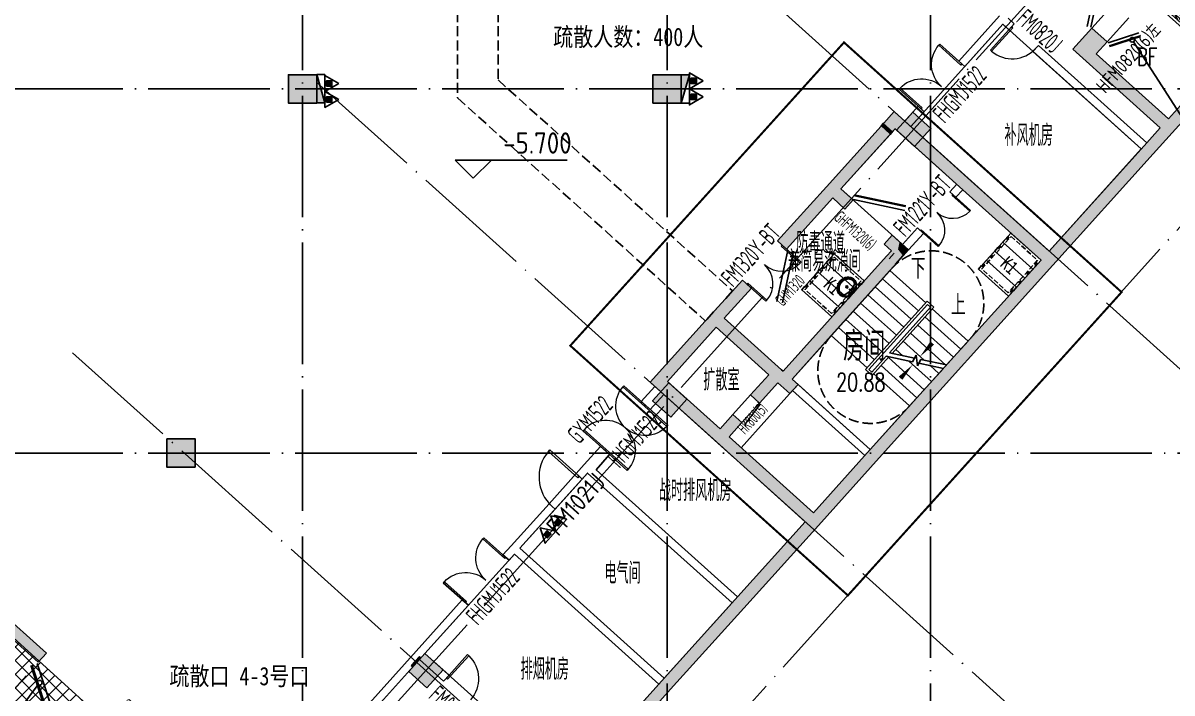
# Model space of a CAD drawing. Extents: x -473190 to 2138458, y -81875 to 2633646.
# Drawn here: x 582284 to 610653, y 30014 to 46572 of the extents above; entities that cross this region are included whole.
import ezdxf

# ---------------------------------------------------------------- set-up
doc = ezdxf.new("R2010")
doc.units = 0
doc.header["$LTSCALE"] = 1000
for name, pattern in [('__DASH', [0.35, 0.25, -0.1]), ('DASH', [0.35, 0.25, -0.1]), ('DOTE', [2.42, 2, -0.2, 0.02, -0.2])]:
    doc.linetypes.add(name, pattern=pattern)
for name, color, linetype in [('A-COLUMN', 2, 'Continuous'), ('A-DIM_SYMB', 3, 'Continuous'), ('A-PUB_TEXT', 7, 'Continuous'), ('A-ROOM_NAME', 23, 'Continuous'), ('A-STAIR', 3, 'Continuous'), ('A-WALL', 2, 'Continuous'), ('DIM_ELEV', 3, 'Continuous'), ('DIM_IDEN', 3, 'Continuous'), ('DOOR_FIRE', 4, 'Continuous'), ('DOOR_FIRE_TEXT', 7, 'Continuous'), ('DOTE', 1, 'DOTE'), ('LVTRY', 6, 'Continuous'), ('PUB_DIM', 3, 'Continuous'), ('PUB_HATCH', 8, 'Continuous'), ('PUB_TEXT', 7, 'Continuous'), ('RF-JSK', 9, 'Continuous'), ('RF-KBGQ', 15, 'Continuous'), ('RF-KTK', 210, 'Continuous'), ('RF-M', 4, 'Continuous'), ('RF-MBH', 11, 'Continuous'), ('RF-QT', 30, 'Continuous'), ('SPACE', 7, 'Continuous'), ('STAIR', 2, 'Continuous'), ('W-EQUIP_消火栓', 7, 'Continuous'), ('W-EQUIP_灭火器', 7, 'Continuous'), ('WALL', 9, 'Continuous'), ('图层1', 7, 'Continuous'), ('索引线', 252, 'Continuous')]:
    doc.layers.add(name, color=color, linetype=linetype)
doc.layers.add('HOLE', color=52, linetype='Continuous', lineweight=15)
doc.layers.add('RF-WZ', color=110, linetype='Continuous', lineweight=0)
doc.styles.add('8B2_02', font='tssdeng.shx', dxfattribs={"width": 0.6, "bigfont": 'TSSDCHN.shx'})
doc.styles.add('_TCH_DIM', font='SIMPLEX', dxfattribs={"bigfont": 'GBCBIG'})
doc.styles.add('_TCH_DIM_T3', font='tssdeng.shx', dxfattribs={"width": 0.564706, "bigfont": '@@@tssdchn.shx'})
doc.styles.add('_TCH_SPACE', font='SIMPLEX', dxfattribs={"height": 5, "bigfont": 'GBCBIG'})
doc.styles.add('_TCH_WINDOW', font='tssdeng.shx', dxfattribs={"width": 0.8, "height": 3.5, "bigfont": 'tssdchn.shx'})
doc.styles.get("Standard").update_dxf_attribs({"font": 'gbenor.shx', "bigfont": 'gbcbig.shx'})
doc.styles.add('TYDG_01', font='', dxfattribs={"width": 0.8})
doc.styles.get('TYDG_01').set_extended_font_data('SimSun')
doc.dimstyles.new('_TCH_ARCH&&150', dxfattribs={"dimtxt": 525, "dimasz": 150, "dimexe": 375, "dimexo": 450, "dimgap": 150, "dimtad": 1, "dimdec": 0, "dimzin": 0, "dimdsep": 46, "dimtxsty": '_TCH_DIM_T3', "dimblk": 'ARCHTICK', "dimcen": 0.09, "dimclrt": 7, "dimazin": 2, "dimtfac": 1, "dimtdec": 0, "dimtix": 1, "dimtmove": 2, "dimatfit": 3, "dimfxl": 0, "dimtolj": 1, "dimtzin": 0, "dimarcsym": 0})

# ---------------------------------------------------------------- blocks, each defined once
blk = doc.blocks.new('A$C4F5A101F')
at = {"layer": 'DOTE', "color": 16, "linetype": 'DOTE', "ltscale": 1.5}
for p, q in [((-140489.7, 16373.7), (-140489.7, -213765.2)), ((-131489.7, 16373.7), (-131489.7, -213765.2)), ((-124989.7, 16373.7), (-124989.7, -213765.2))]:
    blk.add_line(p, q, dxfattribs=at)
at = {"layer": 'DOTE', "color": 127, "linetype": 'DOTE', "ltscale": 1.5}
for p, q in [((-204013.3, -198812), (-71274.2, -51390.3)), ((-199059.6, -203024.4), (-66443.7, -55739.6)), ((-134125.3, -103648.8), (-110486.1, -124933.6)), ((-140147.4, -110337.1), (-116508.3, -131621.9)), ((-39660.8, -110507.4), (-168489.7, -110507.4)), ((-146169.6, -117025.4), (-122530.5, -138310.2)), ((-39660.8, -119507.4), (-168489.7, -119507.4))]:
    blk.add_line(p, q, dxfattribs=at)
blk = doc.blocks.new('$DorLib2D$00000002')
for p, q in [((-0.5, 0), (-0.5, 0.4875)), ((-0.475, 0.4875), (-0.5, 0.4875)), ((-0.475, 0), (-0.475, 0.4875)), ((0.475, 0), (0.475, 0.4875)), ((0.475, 0.4875), (0.5, 0.4875)), ((0.5, 0), (0.5, 0.4875)), ((-0.5, 0), (-0.475, 0)), ((0.5, 0), (0.475, 0))]:
    blk.add_line(p, q)
at = {"lineweight": 13}
for centre, start, end in [((-0.4875, 0), 0, 88.53072), ((0.4875, 0), 91.46928, 180)]:
    blk.add_arc(centre, 0.4875, start, end, dxfattribs=at)
blk = doc.blocks.new('A$C31617C59')
at = {"layer": 'DOOR_FIRE'}
ref = blk.add_blockref('$DorLib2D$00000002', (-435, -483), dxfattribs=dict(at, xscale=-1300, yscale=-1300, zscale=100, rotation=47.99999999999827))
ref.add_attrib('A', 'FM1320Y-BT', (-1211, -1063), dxfattribs={"layer": 'DOOR_FIRE_TEXT', "height": 446.2, "rotation": 48, "style": '_TCH_WINDOW', "width": 0.564706})
blk = doc.blocks.new('A$C031B73C8')
at = {"layer": 'HOLE', "linetype": 'DASH', "style": '_TCH_SPACE', "width": 0.705882}
blk.add_text('BF', height=425, dxfattribs=at).set_placement((154750.2, -114119.9))
blk = doc.blocks.new('$TwtSys$00000434')
for p, q in [((-0.5, 0.5), (-0.5, -0.5)), ((-0.5, -0.5), (0.5, 0.5)), ((0.5, 0.5), (-0.5, 0.5)), ((0.5, -0.5), (0.5, 0.5)), ((-0.5, -0.5), (0.5, -0.5))]:
    blk.add_line(p, q)
blk.add_solid([(0.5, -0.5), (0.5, 0.5), (-0.5, -0.5)])
blk = doc.blocks.new('$TwtSys$00000546')
h = blk.add_hatch()
h.set_pattern_fill('ANSI31', color=256, scale=200, style=0)
h.set_pattern_definition([(45, (-38543.802, -6670.83), (-17.67767, 17.67767), [])])
h.paths.add_polyline_path([(-65, 174), (65, 174), (65, 44), (-65, 44)])
for points in [[(0, 344), (-198, 0), (198, 0)], [(-65, 174), (65, 174), (65, 44), (-65, 44)]]:
    blk.add_lwpolyline(points, close=True)
blk = doc.blocks.new('RFJSK1')
at = {"layer": 'RF-JSK'}
for p, q in [((220418, 104411), (220418, 104351)), ((221398, 104411), (221398, 104351)), ((220418, 104111), (220418, 104051)), ((221398, 104111), (221398, 104051)), ((220418, 103811), (220418, 103751)), ((221398, 103811), (221398, 103751)), ((220418, 103511), (220418, 103451)), ((221398, 103511), (221398, 103451))]:
    blk.add_line(p, q, dxfattribs=at)
for points in [[(220408, 104531), (221408, 104531), (221408, 103331), (220408, 103331), (220408, 104531)], [(220408, 104411), (220408, 104531), (221408, 104531), (221408, 104411)], [(220408, 104411), (220448, 104411), (220448, 104351), (220408, 104351)], [(221408, 104411), (221368, 104411), (221368, 104351), (221408, 104351)], [(221408, 104351), (221408, 104231), (220408, 104231), (220408, 104351)], [(220408, 104111), (220408, 104231), (221408, 104231), (221408, 104111)], [(220408, 104111), (220448, 104111), (220448, 104051), (220408, 104051)], [(221408, 104051), (221408, 103931), (220408, 103931), (220408, 104051)], [(220408, 103811), (220408, 103931), (221408, 103931), (221408, 103811)], [(221408, 104111), (221368, 104111), (221368, 104051), (221408, 104051)], [(220408, 103811), (220448, 103811), (220448, 103751), (220408, 103751)], [(221408, 103751), (221408, 103631), (220408, 103631), (220408, 103751)], [(220408, 103511), (220408, 103631), (221408, 103631), (221408, 103511)], [(221408, 103811), (221368, 103811), (221368, 103751), (221408, 103751)], [(220408, 103511), (220448, 103511), (220448, 103451), (220408, 103451)], [(221408, 103451), (221408, 103331), (220408, 103331), (220408, 103451)], [(221408, 103511), (221368, 103511), (221368, 103451), (221408, 103451)]]:
    blk.add_lwpolyline(points, dxfattribs=at)
at = {"layer": 'RF-JSK', "linetype": '__DASH', "ltscale": 0.5}
blk.add_lwpolyline([(220468, 104471), (221348, 104471), (221348, 103391), (220468, 103391)], close=True, dxfattribs=at)
at = {"layer": 'RF-JSK', "color": 110, "style": 'TYDG_01', "width": 0.8}
blk.add_text('K1', height=339.9, dxfattribs=at).set_placement((220727, 103744))
blk = doc.blocks.new('$DorLib2D$00000001')
for p, q in [((0.45, 0.975), (0.5, 0.975)), ((0.45, 0), (0.45, 0.975)), ((0.5, 0), (0.5, 0.975)), ((0.5, 0), (0.45, 0))]:
    blk.add_line(p, q)
at = {"lineweight": 13}
blk.add_arc((0.475, 0), 0.975, 91.4693, 180, dxfattribs=at)
blk = doc.blocks.new('_ArchTick')
at = {"color": 0, "linetype": 'ByBlock', "const_width": 0.4}
blk.add_lwpolyline([(-0.5, -0.5), (0.5, 0.5)], dxfattribs=at)
blk = doc.blocks.new('*D5638')
at = {"layer": 'Defpoints', "color": 0, "transparency": 16777216}
for p in [(467223, -784927), (471682, -788942), (470450, -790310)]:
    blk.add_point(p, dxfattribs=at)
at = {"layer": 'PUB_DIM', "color": 0, "lineweight": -2, "transparency": 16777216}
for p, q in [((466922, -785262), (465740, -786574)), ((465991, -786295), (470450, -790310)), ((471381, -789276), (470199, -790589))]:
    blk.add_line(p, q, dxfattribs=at)
at = {"layer": 'PUB_DIM', "color": 0, "lineweight": -2, "transparency": 16777216, "xscale": 150, "yscale": 150, "zscale": 150}
for p, rotation in [((465991, -786295), 138.0000000000858), ((470450, -790310), 318.0000000000858)]:
    blk.add_blockref('_ArchTick', p, dxfattribs=dict(at, rotation=rotation))
at = {"layer": 'PUB_DIM', "color": 7, "transparency": 16777216, "insert": (468496, -787996), "char_height": 525, "attachment_point": 5, "rotation": 318, "style": '_TCH_DIM_T3'}
blk.add_mtext('\\A1;6000', dxfattribs=at)
blk = doc.blocks.new('$DorLib2D$00000180')
at = {"color": 0}
for p, q in [((-0.557, 0.242), (0.309, 0.742)), ((-0.5, 0.143), (0.366, 0.643))]:
    blk.add_line(p, q, dxfattribs=at)
blk = doc.blocks.new('$DorLib2D$00000192')
at = {"color": 0}
blk.add_line((-0.5, 0.125), (0.366, 0.625), dxfattribs=at)
at = {"color": 0, "const_width": 0.0417}
blk.add_lwpolyline([(-0.542, 0.197), (0.324, 0.697)], dxfattribs=at)
blk = doc.blocks.new('$WINLIB2D$00000039')
at = {"color": 0}
for points in [[(-0.5, 0.5), (-0.5, -0.5)], [(0.5, 0.5), (-0.5, 0.5)], [(0.5, -0.5), (0.5, 0.5)], [(-0.5, 0.167), (0.5, 0.167)], [(-0.384, -0.167), (-0.448, 0.167)], [(-0.316, -0.167), (-0.38, 0.167)], [(-0.248, -0.167), (-0.312, 0.167)], [(-0.18, -0.167), (-0.244, 0.167)], [(-0.112, -0.167), (-0.176, 0.167)], [(-0.044, -0.167), (-0.108, 0.167)], [(0.024, -0.167), (-0.04, 0.167)], [(0.092, -0.167), (0.028, 0.167)], [(0.16, -0.167), (0.096, 0.167)], [(0.228, -0.167), (0.164, 0.167)], [(0.296, -0.167), (0.232, 0.167)], [(0.364, -0.167), (0.3, 0.167)], [(0.432, -0.167), (0.368, 0.167)], [(0.5, -0.167), (0.436, 0.167)], [(-0.452, -0.167), (-0.5, 0.084)], [(-0.5, -0.167), (0.5, -0.167)], [(0.5, -0.5), (-0.5, -0.5)]]:
    blk.add_lwpolyline(points, dxfattribs=at)
blk = doc.blocks.new('$DorLib2D$00000196')
at = {"color": 0}
for p, q in [((-0.5, 0.357), (0.366, 0.857)), ((-0.557, -0.456), (0.309, -0.956)), ((-0.5, -0.357), (0.366, -0.857))]:
    blk.add_line(p, q, dxfattribs=at)
at = {"color": 0, "const_width": 0.0714}
blk.add_lwpolyline([(-0.557, 0.456), (0.309, 0.956)], dxfattribs=at)
blk = doc.blocks.new('$DorLib2D$00000207')
at = {"color": 0}
for p, q in [((-0.5, 0.0313), (-0.067, 0.2813)), ((0.5, 0.0313), (0.067, 0.2813))]:
    blk.add_line(p, q, dxfattribs=at)
at = {"color": 0, "const_width": 0.0125}
for points in [[(-0.5125, 0.0529), (-0.0795, 0.3029)], [(0.5125, 0.0529), (0.0795, 0.3029)]]:
    blk.add_lwpolyline(points, dxfattribs=at)
blk = doc.blocks.new('$DorLib2D$00000249')
at = {"color": 0}
for points, const_width in [([(-0.504, 0.274), (0.492, 0.361)], 0.06), ([(-0.5, 0.2), (-0.254, 0.221)], 0.01), ([(-0.156, 0.23), (0.13, 0.255)], 0.01), ([(0.207, 0.262), (0.496, 0.287)], 0.01)]:
    blk.add_lwpolyline(points, dxfattribs=dict(at, const_width=const_width))
blk = doc.blocks.new('zsgc')
at = {"layer": 'RF-KBGQ', "color": 15, "linetype": 'DASH'}
for p, q in [((-206492.1, -197432.5), (-201277.5, -191641.2)), ((-201277.5, -191641.2), (-200534.4, -192310.3)), ((-206046.8, -198432.5), (-200534.4, -192310.3)), ((-222169.5, -197432.5), (-206492.1, -197432.5)), ((-222169.5, -198432.5), (-206046.8, -198432.5))]:
    blk.add_line(p, q, dxfattribs=at)
blk = doc.blocks.new('ADFASDF')
h = blk.add_hatch()
h.set_pattern_fill('ANSI37', color=8, scale=150)
h.set_pattern_definition([(45, (0, 0), (-168.3798, 168.3798), []), (135, (0, 0), (-168.3798, -168.3798), [])])
h.paths.add_polyline_path([(521397, 239186), (521397, 224886), (539697, 224886), (539697, 169261), (524947, 169261), (524947, 171211), (527822, 171211), (527922, 176611), (501318, 176611), (501125, 109884), (530547, 109887), (530547, 107449), (538188, 100503), (536147, 98236), (540086, 94690), (517812, 69953), (517812, 59790), (482108, 20136), (405247, 20136), (405247, 26086), (391997, 40436), (391997, 64736), (399997, 64738), (399997, 239186), (409022, 239186)])
blk.add_lwpolyline([(539697, 224886), (539697, 169261), (524947, 169261), (524947, 171211), (527822, 171211), (527922, 176611), (501318, 176611), (501125, 109884), (530547, 109887), (530547, 107449), (538188, 100503), (536147, 98236), (540086, 94690), (517812, 69953), (517812, 59790), (482108, 20136), (405247, 20136), (405247, 26086), (391997, 40436), (391997, 64736), (399997, 64738), (399997, 239186)])
blk = doc.blocks.new('$lvtry$00000173')
at = {"color": 0}
for p, q in [((-35, -219, 0), (40, -219, 0)), ((-11, -125, 0), (-16, -50, 0)), ((2, -177, 0), (2, -260, 0)), ((12, -125, 0), (16, -50, 0))]:
    blk.add_line(p, q, dxfattribs=at)
for centre, radius in [((-69, -62, 0), 20.6), ((-69, -62, 0), 15.6), ((2, -219, 0), 23.4), ((0, -50, 0), 15.8), ((72, -62, 0), 20.6), ((72, -62, 0), 15.6)]:
    blk.add_circle(centre, radius, dxfattribs=at)
blk.add_arc((1, -117, 0), 13.9, 215.486, 324.514, dxfattribs=at)
blk.add_ellipse((2, -219, 0), major_axis=(-259, 0), ratio=0.848663, dxfattribs=at)
for start_param, end_param in [(4.764585, 5.931457), (3.493317, 4.671733)]:
    blk.add_ellipse((2, -215, 0), major_axis=(-259, 0), ratio=0.459125, start_param=start_param, end_param=end_param, dxfattribs=at)
for points, knots in [([(-247, -219, 0), (-247, -226, 0), (-247, -233, 0), (-245, -253, 0), (-242, -264, 0), (-234, -288, 0), (-229, -299, 0), (-216, -321, 0), (-209, -331, 0), (-192, -351, 0), (-183, -360, 0), (-162, -377, 0), (-151, -385, 0), (-127, -399, 0), (-115, -405, 0), (-88, -415, 0), (-75, -419, 0), (-47, -425, 0), (-32, -427, 0), (-4, -429, 0), (11, -429, 0), (40, -426, 0), (54, -424, 0), (82, -418, 0), (96, -413, 0), (122, -403, 0), (134, -397, 0), (158, -383, 0), (169, -375, 0), (189, -357, 0), (198, -348, 0), (215, -328, 0), (222, -318, 0), (234, -296, 0), (239, -284, 0), (246, -261, 0), (248, -249, 0), (251, -225, 0), (251, -213, 0), (249, -189, 0), (246, -177, 0), (239, -154, 0), (234, -143, 0), (222, -121, 0), (215, -110, 0), (199, -90, 0), (190, -81, 0), (170, -63, 0), (159, -55, 0), (135, -41, 0), (123, -35, 0), (97, -24, 0), (83, -20, 0), (55, -13, 0), (41, -11, 0), (12, -9, 0), (-3, -9, 0), (-31, -10, 0), (-46, -12, 0), (-74, -18, 0), (-87, -22, 0), (-114, -32, 0), (-126, -38, 0), (-150, -52, 0), (-162, -60, 0), (-182, -77, 0), (-192, -86, 0), (-209, -106, 0), (-216, -116, 0), (-228, -138, 0), (-234, -149, 0), (-242, -172, 0), (-244, -184, 0), (-247, -204, 0), (-247, -211, 0), (-247, -219, 0)], [0, 0, 0, 0, 0.105369, 0.105369, 0.278747, 0.278747, 0.452125, 0.452125, 0.625504, 0.625504, 0.798882, 0.798882, 0.97226, 0.97226, 1.145639, 1.145639, 1.319017, 1.319017, 1.492395, 1.492395, 1.665774, 1.665774, 1.839152, 1.839152, 2.01253, 2.01253, 2.185909, 2.185909, 2.359287, 2.359287, 2.532665, 2.532665, 2.706044, 2.706044, 2.879422, 2.879422, 3.0528, 3.0528, 3.226179, 3.226179, 3.399557, 3.399557, 3.572935, 3.572935, 3.746313, 3.746313, 3.919692, 3.919692, 4.09307, 4.09307, 4.266448, 4.266448, 4.439827, 4.439827, 4.613205, 4.613205, 4.786583, 4.786583, 4.959962, 4.959962, 5.13334, 5.13334, 5.306718, 5.306718, 5.480097, 5.480097, 5.653475, 5.653475, 5.826853, 5.826853, 6.000232, 6.000232, 6.17361, 6.17361, 6.283185, 6.283185, 6.283185, 6.283185]), ([(-184, -131, 0), (-185, -133, 0), (-186, -135, 0), (-191, -143, 0), (-195, -149, 0), (-201, -161, 0), (-203, -168, 0), (-207, -180, 0), (-209, -187, 0), (-211, -199, 0), (-212, -205, 0), (-212, -214, 0), (-212, -216, 0), (-212, -219, 0), (-212, -225, 0), (-212, -232, 0), (-210, -246, 0), (-208, -254, 0), (-204, -266, 0), (-202, -272, 0), (-198, -281, 0), (-196, -286, 0), (-189, -298, 0), (-185, -304, 0), (-176, -316, 0), (-171, -322, 0), (-161, -332, 0), (-156, -337, 0), (-143, -347, 0), (-135, -353, 0), (-121, -362, 0), (-116, -365, 0), (-105, -370, 0), (-100, -373, 0), (-88, -378, 0), (-82, -380, 0), (-69, -384, 0), (-63, -386, 0), (-47, -389, 0), (-38, -391, 0), (-21, -393, 0), (-12, -393, 0), (7, -394, 0), (16, -393, 0), (34, -392, 0), (43, -390, 0), (59, -387, 0), (67, -385, 0), (83, -380, 0), (91, -378, 0), (106, -372, 0), (113, -368, 0), (127, -361, 0), (133, -357, 0), (146, -348, 0), (152, -343, 0), (163, -333, 0), (169, -328, 0), (178, -317, 0), (183, -312, 0), (190, -301, 0), (194, -296, 0), (200, -284, 0), (204, -277, 0), (209, -264, 0), (210, -258, 0), (213, -246, 0), (214, -241, 0), (216, -227, 0), (216, -219, 0), (215, -206, 0), (214, -200, 0), (213, -189, 0), (211, -183, 0), (206, -167, 0), (202, -156, 0), (193, -141, 0), (190, -136, 0), (187, -131, 0)], [5.740897, 5.740897, 5.740897, 5.740897, 5.780874, 5.780874, 5.896829, 5.896829, 6.012784, 6.012784, 6.128739, 6.128739, 6.240697, 6.240697, 6.283185, 6.283185, 6.283185, 6.399826, 6.399826, 6.5409, 6.5409, 6.634, 6.634, 6.7271, 6.7271, 6.852188, 6.852188, 6.977276, 6.977276, 7.077377, 7.077377, 7.229977, 7.229977, 7.317389, 7.317389, 7.404801, 7.404801, 7.497094, 7.497094, 7.589386, 7.589386, 7.712334, 7.712334, 7.835281, 7.835281, 7.958228, 7.958228, 8.081175, 8.081175, 8.194983, 8.194983, 8.30879, 8.30879, 8.422598, 8.422598, 8.537599, 8.537599, 8.6526, 8.6526, 8.767602, 8.767602, 8.884432, 8.884432, 8.982435, 8.982435, 9.119467, 9.119467, 9.224191, 9.224191, 9.328914, 9.328914, 9.470087, 9.470087, 9.571187, 9.571187, 9.672288, 9.672288, 9.874489, 9.874489, 9.967059, 9.967059, 9.967059, 9.967059])]:
    blk.add_open_spline(points, degree=3, knots=knots, dxfattribs=at)
for p in [(1, -50), (2, -219, 0)]:
    blk.add_point(p, dxfattribs=at)
blk = doc.blocks.new('_FZH')
blk.add_lwpolyline([(-0.5, -0.5), (0.5, -0.5), (0.5, 0.5), (-0.5, 0.5)], close=True)
at = {"layer": 'PUB_HATCH'}
blk.add_solid([(-0.5, -0.5), (0.5, -0.5), (-0.5, 0.5), (0.5, 0.5)], dxfattribs=at)
blk = doc.blocks.new('rfk')
at = {"layer": 'PUB_HATCH'}
for points in [[(493341.7, -769892.4), (493609.3, -769595.1), (493237.7, -769260.5), (492769.4, -769780.7)], [(495088, -771689), (495125.2, -771498.3), (493341.7, -769892.4), (492769.4, -769780.7), (494924.5, -771721.2)], [(495088, -771689), (495214.3, -771847.6), (496619.5, -770287), (496396.6, -770086.3), (495125.2, -771498.3)], [(488096.7, -771607.6), (488319.7, -771808.4), (488376, -771745.8), (488353.8, -771322.1)], [(488524.7, -771879.6), (488725.4, -771656.7), (488353.8, -771322.1), (488376, -771745.8)], [(488029.8, -771681.9), (488252.8, -771882.7), (488319.7, -771808.4), (488096.7, -771607.6)], [(486852, -773288.9), (487037.9, -773231.9), (488252.8, -771882.7), (488029.8, -771681.9), (486681.1, -773179.8)], [(490048.1, -773251.3), (490248.9, -773028.4), (488725.4, -771656.7), (488524.7, -771879.6)], [(494523, -772167.1), (494745.9, -772367.8), (495214.3, -771847.6), (495088, -771689), (494924.5, -771721.2)], [(492143.8, -774958.9), (492270.2, -775117.5), (494745.9, -772367.8), (494523, -772167.1), (492181, -774768.1)], [(492143.8, -774958.9), (492181, -774768.1), (490248.9, -773028.4), (490048.1, -773251.3), (491980.3, -774991.1)], [(486681.1, -773179.8), (485476.6, -774517.6), (485699.5, -774718.3), (486837.1, -773454.9), (486852, -773288.9)], [(486837.1, -773454.9), (487140.1, -773727.7), (487340.8, -773504.7), (487037.9, -773231.9), (486852, -773288.9)], [(488487, -774536.8), (488306.9, -774374.6), (488106.2, -774597.5), (488286.3, -774759.7), (488449.8, -774727.5)], [(488449.8, -774727.5), (488286.3, -774759.7), (488162.9, -774896.7), (488385.8, -775097.5), (488576.1, -774886.1)], [(488709.9, -774737.6), (488486.9, -774536.9), (488487, -774536.8), (488449.8, -774727.5), (488576.1, -774886.1)], [(488385.8, -775097.5), (488162.9, -774896.7), (485609.7, -777732.4), (485663.1, -777942), (485832.6, -777933.1)], [(487764.8, -779672.9), (487987.7, -779873.6), (492270.2, -775117.5), (492143.8, -774958.9), (491980.3, -774991.1)], [(484160.5, -776427.6), (484829.7, -775684.4), (484606.7, -775483.7), (483837.2, -776338.3), (483985.8, -776472.1)], [(482331.7, -778010.4), (482755.3, -777988.2), (483959.8, -776650.5), (483985.8, -776472.1), (483837.2, -776338.3)], [(483985.8, -776472.1), (483959.8, -776650.5), (485260.3, -777821.5), (485429.8, -777812.6), (485572.5, -777698.9), (484160.5, -776427.6)], [(485260.3, -777821.5), (484808.6, -778323.1), (485031.6, -778523.9), (485483.2, -778022.2), (485429.8, -777812.6)], [(485429.8, -777812.6), (485483.2, -778022.2), (485631.9, -778156.1), (485663.1, -777942), (485609.7, -777732.4), (485572.5, -777698.9)], [(482755.3, -777988.2), (482331.7, -778010.4), (483966.6, -779482.5), (484127.2, -779304.1), (484055.8, -779159.2)], [(485663.1, -777942), (485631.9, -778156.1), (485780.5, -778289.9), (485981.2, -778067), (485832.6, -777933.1)], [(484278.8, -779359.9), (484596.6, -779006.9), (484373.7, -778806.2), (484055.8, -779159.2), (484127.2, -779304.1)], [(484127.2, -779304.1), (483966.6, -779482.5), (486158.9, -781456.4), (486333.5, -781411.9), (486359.6, -781233.5), (484278.8, -779359.9)], [(486333.5, -781411.9), (486482.2, -781545.7), (487987.7, -779873.6), (487764.8, -779672.9), (486359.6, -781233.5)], [(484419.1, -783388.6), (484642.1, -783589.3), (486482.2, -781545.7), (486333.5, -781411.9), (486158.9, -781456.4)], [(464898.2, -782834.1), (467222.9, -784927.3), (467423.6, -784704.3), (464898.2, -782430.4), (464798.2, -782587.2)], [(482612.5, -785395.1), (482835.4, -785595.8), (484642.1, -783589.3), (484419.1, -783388.6)], [(480270.5, -787996.1), (480493.5, -788196.8), (482835.4, -785595.8), (482612.5, -785395.1)]]:
    blk.add_hatch(color=256, dxfattribs=at).paths.add_polyline_path(points)
at = {"color": 2}
for points in [[(488762.6, -771690.1), (491037.6, -769163.4), (494456.1, -772241.4), (492181, -774768.1), (488762.6, -771690.1)], [(485832.6, -777933.1), (487764.8, -779672.9), (491980.3, -774991.1), (490048.1, -773251.3), (488376, -771745.8), (487037.9, -773231.9), (488710, -774737.5), (485832.6, -777933.1)], [(479112.3, -782108.9), (480785.1, -780251.1), (484352.2, -783462.9), (482679.4, -785320.8), (479112.3, -782108.9)], [(480337.4, -787921.8), (482545.6, -785469.4), (478978.5, -782257.6), (476770.3, -784709.9), (480337.4, -787921.8)]]:
    blk.add_lwpolyline(points, dxfattribs=at)
at = {"layer": 'A-DIM_SYMB'}
for points in [[(488803, -775568.3, 0, 0, 0), (486782.2, -777812.6, 0, 0, 0), (487785.4, -778715.9, 0, 0, 0), (488812.5, -777575.2, 0, 120, 0), (488511.4, -777909.6, 0, 0, 0)], [(489806.2, -776471.6, 0, 0, 0), (488993.2, -777374.5, 0, 120, 0), (489294.3, -777040.1, 0, 0, 0)]]:
    blk.add_lwpolyline(points, format="xyseb", dxfattribs=at)
at = {"layer": 'A-STAIR'}
for p, q in [((486802.8, -776855.6), (488248.2, -775250.4)), ((488248.2, -775250.4), (489132.5, -776046.6)), ((488067.5, -775451), (488951.8, -776247.3)), ((487706.2, -775852.3), (488590.5, -776648.6)), ((487886.8, -775651.7), (488771.2, -776447.9)), ((487525.5, -776053), (488409.8, -776849.2)), ((487647, -777696.4), (489172.6, -776002)), ((487731.8, -777692), (489177.1, -776086.8)), ((487731.8, -777692), (489177.1, -776086.8)), ((489251.4, -776153.7), (488235.6, -777281.9)), ((489251.4, -776153.7), (488235.6, -777281.9)), ((489336.1, -776149.3), (488303.4, -777296.3)), ((489172.6, -776002), (489336.1, -776149.3)), ((489177.1, -776086.8), (489251.4, -776153.7)), ((489251.4, -776153.7), (489177.1, -776086.8)), ((487164.2, -776454.3), (488048.5, -777250.5)), ((487344.8, -776253.6), (488229.2, -777049.9)), ((489999.7, -777190.8), (489115.3, -776394.5)), ((490180.3, -776990.1), (489296, -776193.8)), ((486983.5, -776654.9), (487867.8, -777451.2)), ((489819, -777391.4), (488934.7, -776595.1)), ((486802.8, -776855.6), (485832.6, -777933.1)), ((486802.8, -776855.6), (487687.2, -777651.8)), ((487687.2, -777651.8), (486802.8, -776855.6)), ((489092.7, -777464), (488573.3, -776996.4)), ((489620.9, -777576.3), (488754, -776795.8)), ((490180.3, -776990.1), (489647.4, -777582)), ((488858, -777414.2), (488235.6, -777281.9)), ((488564.5, -777351.8), (488392.7, -777197.1)), ((488158.3, -777367.7), (487806.1, -777758.9)), ((488158.3, -777367.7), (487806.1, -777758.9)), ((488226.1, -777382.1), (487810.5, -777843.6)), ((488915.7, -778394.7), (488031.3, -777598.4)), ((488811, -777506.4), (488158.3, -777367.7)), ((489096.3, -778194), (488212, -777397.7)), ((489277, -777993.4), (488713.1, -777485.6)), ((488895.8, -777340), (488811, -777506.4)), ((488933.2, -777606.4), (488895.8, -777340)), ((489014.2, -777447.4), (488933.2, -777606.4)), ((489570.2, -777667.8), (488967.2, -777539.6)), ((489647.4, -777582), (489014.2, -777447.4)), ((489457.7, -777792.7), (489241.3, -777597.9)), ((487810.5, -777843.6), (487647, -777696.4)), ((487806.1, -777758.9), (487731.8, -777692)), ((487806.1, -777758.9), (487731.8, -777692)), ((488735, -778595.3), (487850.7, -777799)), ((488735, -778595.3), (487850.7, -777799)), ((489570.2, -777667.8), (488735, -778595.3)), ((485832.6, -777933.1), (487764.8, -779672.9)), ((487764.8, -779672.9), (488735, -778595.3))]:
    blk.add_line(p, q, dxfattribs=at)
at = {"layer": 'A-WALL'}
for p, q in [((490955.9, -768955.3), (489948, -770074.6)), ((491320.1, -769148.6), (491171.4, -769014.8)), ((490096.7, -770208.4), (491037.6, -769163.4)), ((491037.6, -769163.4), (491186.2, -769297.2)), ((491186.2, -769297.2), (491320.1, -769148.6)), ((491914.6, -769683.9), (491780.8, -769832.5)), ((491780.8, -769832.5), (494456.1, -772241.4)), ((494589.9, -772092.8), (491914.6, -769683.9)), ((489948, -770074.6), (490096.7, -770208.4)), ((488944.3, -771189.3), (488613.9, -771556.3)), ((488762.6, -771690.1), (489093, -771323.2)), ((489093, -771323.2), (488944.3, -771189.3)), ((488022.4, -771675.3), (488089.4, -771601)), ((488171.1, -771809.1), (488238, -771734.8)), ((489899.5, -773117.5), (489732.2, -773303.3)), ((489732.2, -773303.3), (489880.8, -773437.1)), ((489880.8, -773437.1), (490048.1, -773251.3)), ((488929.3, -774195), (488561.2, -774603.8)), ((489077.9, -774328.9), (488929.3, -774195)), ((488709.9, -774737.6), (489077.9, -774328.9)), ((488553.8, -774597.1), (488553.9, -774597)), ((488702.5, -774731), (488568.7, -774879.5)), ((488353.2, -774820), (488229.8, -774957)), ((488568.7, -774879.5), (488378.5, -775090.8)), ((482443.1, -778110.8), (482108.6, -778482.3)), ((482666.1, -778311.5), (482443.1, -778110.8)), ((485981.2, -778067), (485847.4, -778215.6)), ((485981.2, -778067), (487764.8, -779672.9)), ((482331.5, -778683.1), (482666.1, -778311.5)), ((485847.4, -778215.6), (487630.9, -779821.5)), ((482108.6, -778482.3), (482331.5, -778683.1)), ((481104.9, -779597), (480703.4, -780042.9)), ((480993.3, -780169.4), (481327.8, -779797.8)), ((481327.8, -779797.8), (481104.9, -779597)), ((480703.4, -780042.9), (480502.7, -780265.9)), ((480502.7, -780265.9), (480651.3, -780399.7)), ((480651.3, -780399.7), (480785.1, -780251.1)), ((480785.1, -780251.1), (484352.2, -783462.9)), ((480993.3, -780169.4), (484486, -783314.3)), ((479833.5, -781009), (478896.7, -782049.4)), ((479982.2, -781142.8), (479833.5, -781009)), ((479112.3, -782108.9), (479982.2, -781142.8)), ((478896.7, -782049.4), (478696, -782272.4)), ((479112.3, -782108.9), (482679.4, -785320.8)), ((478696, -782272.4), (478844.6, -782406.2)), ((478844.6, -782406.2), (478978.5, -782257.6)), ((478978.5, -782257.6), (482545.6, -785469.4)), ((477692.3, -783387.1), (476554.8, -784650.4)), ((476770.3, -784709.9), (477840.9, -783520.9)), ((477840.9, -783520.9), (477692.3, -783387.1)), ((474513.9, -786917), (476554.8, -784650.4)), ((474662.6, -787050.9), (476636.5, -784858.6)), ((476636.5, -784858.6), (477231, -785393.9)), ((477364.8, -785245.2), (476770.3, -784709.9)), ((477231, -785393.9), (477364.8, -785245.2))]:
    blk.add_line(p, q, dxfattribs=at)
at = {"layer": 'RF-M'}
for p, q in [((493237.7, -769260.5, 150), (493773, -768666, 150)), ((493609.3, -769595.1, 150), (494144.6, -769000.6, 150)), ((484373.7, -778806.2), (484808.6, -778323.1)), ((484596.6, -779006.9), (485031.6, -778523.9)), ((479833.5, -781009), (480502.7, -780265.9)), ((479982.2, -781142.8), (480651.3, -780399.7))]:
    blk.add_line(p, q, dxfattribs=at)
at = {"layer": 'RF-M', "lineweight": 15}
blk.add_line((484575.8, -779627.3), (485847.2, -778215.4), dxfattribs=at)
at = {"layer": 'RF-QT'}
for p, q in [((493237.7, -769260.5), (492769.4, -769780.7)), ((493609.3, -769595.1), (493237.7, -769260.5)), ((493341.7, -769892.4), (493609.3, -769595.1)), ((494924.5, -771721.2), (492769.4, -769780.7)), ((495125.2, -771498.3), (493341.7, -769892.4)), ((495125.2, -771498.3), (496396.6, -770086.3)), ((495214.3, -771847.6), (496619.5, -770287)), ((488096.7, -771607.6), (488353.8, -771322.1)), ((488725.4, -771656.7), (488353.8, -771322.1)), ((488029.8, -771681.9), (488096.7, -771607.6)), ((486681.1, -773179.8), (488029.8, -771681.9)), ((487037.9, -773231.9), (488252.8, -771882.7)), ((488252.8, -771882.7), (488319.7, -771808.4)), ((488319.7, -771808.4), (488376, -771745.8)), ((488524.7, -771879.6), (488376, -771745.8)), ((490048.1, -773251.3), (488524.7, -771879.6)), ((490248.9, -773028.4), (488725.4, -771656.7)), ((494523, -772167.1), (494924.5, -771721.2)), ((494745.9, -772367.8), (495214.3, -771847.6)), ((492181, -774768.1), (494523, -772167.1)), ((492270.2, -775117.5), (494745.9, -772367.8)), ((492181, -774768.1), (490248.9, -773028.4)), ((486681.1, -773179.8), (485476.6, -774517.6)), ((487340.8, -773504.7), (487037.9, -773231.9)), ((491980.3, -774991.1), (490048.1, -773251.3)), ((485699.5, -774718.3), (486837.1, -773454.9)), ((486837.1, -773454.9), (487140.1, -773727.7)), ((487140.1, -773727.7), (487340.8, -773504.7)), ((488306.9, -774374.6), (488106.2, -774597.5)), ((488487, -774536.8), (488306.9, -774374.6)), ((485476.6, -774517.6), (485699.5, -774718.3)), ((488106.2, -774597.5), (488286.3, -774759.7)), ((488286.3, -774759.7), (488162.9, -774896.7)), ((488486.9, -774536.9), (488487, -774536.8)), ((488709.9, -774737.6), (488576.1, -774886.1)), ((488162.9, -774896.7), (485609.7, -777732.4)), ((487764.8, -779672.9), (491980.3, -774991.1)), ((488576.1, -774886.1), (488385.8, -775097.5)), ((488385.8, -775097.5), (485832.6, -777933.1)), ((487987.7, -779873.6), (492270.2, -775117.5)), ((484606.7, -775483.7), (483837.2, -776338.3)), ((484829.7, -775684.4), (484606.7, -775483.7)), ((484160.5, -776427.6), (484829.7, -775684.4)), ((482331.7, -778010.4), (483837.2, -776338.3)), ((484160.5, -776427.6), (485572.5, -777698.9)), ((482755.3, -777988.2), (483959.8, -776650.5)), ((483959.8, -776650.5), (485260.3, -777821.5)), ((485260.3, -777821.5), (484808.6, -778323.1)), ((485572.5, -777698.9), (485609.7, -777732.4)), ((482331.7, -778010.4), (483966.6, -779482.5)), ((482755.3, -777988.2), (484055.8, -779159.2)), ((485031.6, -778523.9), (485483.2, -778022.2)), ((485483.2, -778022.2), (485631.9, -778156.1)), ((485631.9, -778156.1), (485780.5, -778289.9)), ((485981.2, -778067), (485780.5, -778289.9)), ((485832.6, -777933.1), (485981.2, -778067)), ((484808.6, -778323.1), (485031.6, -778523.9)), ((484373.7, -778806.2), (484055.8, -779159.2)), ((484278.8, -779359.9), (484596.6, -779006.9)), ((484596.6, -779006.9), (484373.7, -778806.2)), ((483966.6, -779482.5), (486158.9, -781456.4)), ((484278.8, -779359.9), (486359.6, -781233.5)), ((486359.6, -781233.5), (487764.8, -779672.9)), ((486482.2, -781545.7), (487987.7, -779873.6)), ((484419.1, -783388.6), (486158.9, -781456.4)), ((484642.1, -783589.3), (486482.2, -781545.7)), ((467423.6, -784704.3), (464898.2, -782430.4)), ((464898.2, -782834.1), (467222.9, -784927.3)), ((482612.5, -785395.1), (484419.1, -783388.6)), ((482835.4, -785595.8), (484642.1, -783589.3)), ((467222.9, -784927.3), (467423.6, -784704.3)), ((480270.5, -787996.1), (482612.5, -785395.1)), ((480493.5, -788196.8), (482835.4, -785595.8))]:
    blk.add_line(p, q, dxfattribs=at)
at = {"layer": 'STAIR', "color": 9, "linetype": 'DASH'}
blk.add_arc((489267.8, -776060.8), 1300, 318, 138, dxfattribs=at)
blk.add_blockref('A$C31617C59', (485588, -774618))
at = {"layer": 'DOOR_FIRE'}
ref = blk.add_blockref('$DorLib2D$00000001', (491550.4, -769490.6), dxfattribs=dict(at, xscale=800, yscale=800, zscale=200, rotation=137.9999999999992))
ref.add_attrib('A', 'FM0820J', (491341.2, -769090), dxfattribs={"layer": 'DOOR_FIRE_TEXT', "height": 446.25, "rotation": 318, "style": '_TCH_WINDOW', "width": 0.564706})
ref = blk.add_blockref('$DorLib2D$00000002', (489520.5, -770698.9), dxfattribs=dict(at, xscale=-1500, yscale=1500, zscale=200, rotation=47.99999999999802))
ref.add_attrib('A', 'FHGMJ1522', (489604.4, -771633.9), dxfattribs={"layer": 'DOOR_FIRE_TEXT', "height": 446.25, "rotation": 48, "style": '_TCH_WINDOW', "width": 0.564706})
ref = blk.add_blockref('$DorLib2D$00000002', (489405, -773816.1), dxfattribs=dict(at, xscale=-1200, yscale=1200, zscale=200, rotation=228.0000000000023))
ref.add_attrib('A', 'FM1221Y-BT', (488630.3, -774442.3), dxfattribs={"layer": 'DOOR_FIRE_TEXT', "height": 446.25, "rotation": 48, "style": '_TCH_WINDOW', "width": 0.564706})
ref = blk.add_blockref('$DorLib2D$00000002', (481718.2, -779140.1), dxfattribs=dict(at, xscale=1500, yscale=1500, zscale=300, rotation=47.9999999999949))
ref.add_attrib('A', 'FHGMJ1522', (481576.6, -780153.8), dxfattribs={"layer": 'DOOR_FIRE_TEXT', "height": 446.25, "rotation": 48, "style": '_TCH_WINDOW', "width": 0.564706})
ref = blk.add_blockref('$DorLib2D$00000002', (481718.2, -779140.1), dxfattribs=dict(at, xscale=1500, yscale=-1500, zscale=100, rotation=47.9999999999949))
ref.add_attrib('A', 'GYM1522', (480582.7, -779555.8), dxfattribs={"layer": 'DOOR_FIRE_TEXT', "height": 446.25, "rotation": 48, "style": '_TCH_WINDOW', "width": 0.564706})
ref = blk.add_blockref('$DorLib2D$00000002', (478268.5, -782896.6), dxfattribs=dict(at, xscale=-1500, yscale=1500, zscale=200, rotation=47.99999999998511))
ref.add_attrib('A', 'FHGMJ1522', (478079.1, -784038.2), dxfattribs={"layer": 'DOOR_FIRE_TEXT', "height": 446.25, "rotation": 48, "style": '_TCH_WINDOW', "width": 0.564706})
ref = blk.add_blockref('$DorLib2D$00000001', (477595.2, -785587.2), dxfattribs=dict(at, xscale=800, yscale=-800, zscale=200, rotation=137.9999999999984))
ref.add_attrib('A', 'FM0820J', (476829.9, -785804.3), dxfattribs={"layer": 'DOOR_FIRE_TEXT', "height": 446.25, "rotation": 318, "style": '_TCH_WINDOW', "width": 0.564706})
at = {"layer": 'RF-JSK', "linetype": 'ByBlock', "rotation": 318.000000000079}
for p in [(257497.3, -704521.5), (253134, -705033.4)]:
    blk.add_blockref('RFJSK1', p, dxfattribs=at)
at = {"layer": 'RF-M'}
ref = blk.add_blockref('$DorLib2D$00000196', (493691.2, -769130.6), dxfattribs=dict(at, xscale=800, yscale=-800, zscale=500, rotation=48.00000000001011))
ref.add_attrib('A', 'HFM0820(6)左', (493567.8, -770892.3), dxfattribs={"layer": 'RF-MBH', "height": 350, "rotation": 48, "style": '_TCH_WINDOW', "width": 0.8})
ref = blk.add_blockref('$WINLIB2D$00000039', (495571.7, -769209), dxfattribs=dict(at, xscale=-2400, yscale=-200, zscale=200, rotation=137.9999999999992))
ref.add_attrib('A', 'BYC2414', (495141.8, -768631.9), dxfattribs={"layer": 'RF-MBH', "height": 446.25, "rotation": 318, "style": '_TCH_WINDOW', "width": 0.564706})
ref = blk.add_blockref('$DorLib2D$00000192', (487723.5, -774051.1), dxfattribs=dict(at, xscale=-1300, yscale=-1300, zscale=300, rotation=137.9999999999963))
ref.add_attrib('A', 'GHFM1320(6)', (486848.8, -773974.9), dxfattribs={"layer": 'RF-MBH', "height": 297.5, "rotation": 318, "style": '_TCH_WINDOW', "width": 0.564706})
ref = blk.add_blockref('$DorLib2D$00000180', (485153.1, -775101), dxfattribs=dict(at, xscale=-1300, yscale=-1300, zscale=300, rotation=47.999999999999))
ref.add_attrib('A', 'GHM1320', (485610.2, -776149.8), dxfattribs={"layer": 'RF-MBH', "height": 297.5, "rotation": 48, "style": '_TCH_WINDOW', "width": 0.564706})
at = {"layer": 'RF-M', "lineweight": 15}
ref = blk.add_blockref('$DorLib2D$00000249', (484702.6, -778665), dxfattribs=dict(at, xscale=-650, yscale=-650, zscale=300, rotation=47.99999999999062))
ref.add_attrib('A', 'HK800(5)', (484678.8, -779317.4), dxfattribs={"layer": 'RF-MBH', "lineweight": 15, "height": 297.5, "rotation": 48, "style": '_TCH_WINDOW', "width": 0.564706})
at = {"layer": 'RF-M'}
ref = blk.add_blockref('$DorLib2D$00000001', (480242.4, -780704.4), dxfattribs=dict(at, xscale=1000, yscale=1000, zscale=200, rotation=47.99999999998442))
ref.add_attrib('A', 'FM1021J', (480062, -781838.8), dxfattribs={"layer": 'RF-MBH', "height": 450, "rotation": 48})
ref = blk.add_blockref('$DorLib2D$00000207', (469552.7, -786823.2), dxfattribs=dict(at, xscale=-6000, yscale=-6000, zscale=300, rotation=318.0000000000075))
ref.add_attrib('A', 'GHSFM6022(6)', (469238.7, -786027.6), dxfattribs={"layer": 'RF-MBH', "height": 297.5, "rotation": 318, "style": '_TCH_WINDOW', "width": 0.564706})
at = {"layer": 'A-PUB_TEXT', "style": '_TCH_DIM'}
for s, p in [('下', (488765.9, -775451.2)), ('上', (489755.2, -776354.5))]:
    blk.add_text(s, height=506.4, dxfattribs=at).set_placement(p)
at = {"layer": 'RF-WZ', "style": '8B2_02', "width": 0.6}
blk.add_text('防毒通道', height=525, rotation=359.22784, dxfattribs=at).set_placement((485934.7, -774819.9))
for s, p in [('兼简易洗消间', (485736.2, -775277.8)), ('扩散室', (483640.4, -778213.8)), ('战时排风机房', (482544.3, -780945.4))]:
    blk.add_text(s, height=525, dxfattribs=at).set_placement(p)
at = {"layer": 'SPACE', "color": 2, "style": '_TCH_SPACE'}
blk.add_text('房间', height=723.4, dxfattribs=at).set_placement((487093.8, -777480.8))
at = {"layer": 'SPACE', "color": 2, "style": '_TCH_SPACE', "width": 0.705882}
blk.add_text('20.88', height=446.25, dxfattribs=at).set_placement((486922.6, -778229))
at = {"layer": 'PUB_DIM'}
dim = blk.add_aligned_dim(p1=(467222.9, -784927.3), p2=(471681.7, -788942.1), distance=-1841, dimstyle='_TCH_ARCH&&150', dxfattribs=at)
dim.commit()
dim.dimension.update_dxf_attribs({"geometry": '*D5638', "text_midpoint": (468496.4, -787996.3)})

msp = doc.modelspace()

# ---------------------------------------------------------------- hatches: boundary and pattern name
at = {"layer": 'PUB_HATCH'}
msp.add_hatch(color=256, dxfattribs=at).paths.add_polyline_path([(591908.3, 30658.2), (592109, 30881.2), (592071.8, 30914.6), (591871.1, 30691.7)])

# ---------------------------------------------------------------- linework, layer by layer
at = {"layer": 'DIM_ELEV'}
for p, q in [((593402.3, 42735.6), (592952.3, 43185.6)), ((592952.3, 43185.6), (595718.3, 43185.6)), ((593402.3, 42735.6), (593852.3, 43185.6))]:
    msp.add_line(p, q, dxfattribs=at)
at = {"layer": 'DIM_IDEN'}
for p, q in [((609701, 46108.6), (612011, 42509.9)), ((582660.8, 30221.4), (580187.2, 26942.4))]:
    msp.add_line(p, q, dxfattribs=at)
for centre in [(609669.5, 46157.6), (582695.9, 30267.9)]:
    msp.add_circle(centre, 58.2, dxfattribs=at)
at = {"layer": 'STAIR', "color": 9, "linetype": 'DASH'}
for centre, start, end in [((604706.8, 39641.8), 318, 138), ((603208, 37977.2), 138, 318)]:
    msp.add_arc(centre, 1300, start, end, dxfattribs=at)
at = {"layer": 'WALL'}
for p, q in [((591871.1, 30691.7), (592071.8, 30914.6)), ((591908.3, 30658.2), (591871.1, 30691.7)), ((592109, 30881.2), (592071.8, 30914.6))]:
    msp.add_line(p, q, dxfattribs=at)
at = {"layer": '图层1', "color": 6, "linetype": 'DASH', "const_width": 50}
msp.add_lwpolyline([(602554.6, 46091.5), (609408.6, 39920.2), (602650.8, 32426.6), (595796.8, 38597.9)], close=True, dxfattribs=at)

# ---------------------------------------------------------------- block references
at = {"rotation": 270}
msp.add_blockref('zsgc', (791445.2, -161327.1), dxfattribs=at)
for name, p in [('ADFASDF', (49490, -74243.9)), ('A$C031B73C8', (455037.2, 159642.4)), ('A$C31617C59', (601027.1, 41084.6))]:
    msp.add_blockref(name, p)
at = {"layer": 'A-COLUMN'}
for p, xscale, yscale, zscale, rotation in [((589187.2, 44942.4), 700, 700, 700, 90), ((598187.2, 44942.4), 699.9999999993597, 699.9999999993597, 699.9999999993597, 89.99999999997141), ((604275.9, 43945.6), 600.0000000000256, 600.0000000000256, 600.0000000000256, 47.99999999999824), ((598253.8, 37257.3), 600.0000000000256, 600.0000000000256, 600.0000000000256, 47.99999999999824), ((586187.2, 35942.4), 700, 700, 700, 90), ((592231.6, 30569), 600.0000000000256, 600.0000000000256, 600.0000000000256, 47.99999999999824)]:
    msp.add_blockref('_FZH', p, dxfattribs=dict(at, xscale=xscale, yscale=yscale, zscale=zscale, rotation=rotation))
at = {"layer": 'LVTRY', "rotation": 228.0000000000098}
msp.add_blockref('$lvtry$00000173', (602788.7, 39904.3, 0), dxfattribs=at)
at = {"layer": 'RF-QT'}
msp.add_blockref('A$C4F5A101F', (729676.9, 155449.8), dxfattribs=at)
at = {"layer": 'W-EQUIP_消火栓', "yscale": 200, "zscale": 700, "rotation": 270}
for p, xscale in [((589637.2, 44944.8), 700), ((598637.2, 44942.4), -700)]:
    msp.add_blockref('$TwtSys$00000434', p, dxfattribs=dict(at, xscale=xscale))
at = {"layer": 'W-EQUIP_灭火器'}
for p, rotation in [((589737.2, 45078.5), 270), ((598737.2, 45140.7), 270), ((589737.2, 44681.7), 270), ((598737.2, 44744), 270), ((595575.4, 34159.6), 47.99999499104246), ((595309.9, 33864.7), 47.99999499104246)]:
    msp.add_blockref('$TwtSys$00000546', p, dxfattribs=dict(at, rotation=rotation))
at = {"layer": '索引线'}
msp.add_blockref('rfk', (115439, 815702.6), dxfattribs=at)

# ---------------------------------------------------------------- texts
at = {"layer": 'A-ROOM_NAME', "style": '8B2_02', "width": 0.6}
msp.add_text('排烟机房', height=525, dxfattribs=at).set_placement((594568.5, 30341.6))
at = {"layer": 'PUB_TEXT'}
msp.add_text('-5.700', height=525, dxfattribs=at).set_placement((594141.7, 43343.1))
at = {"layer": 'RF-KTK', "color": 110, "linetype": 'DASH', "style": 'TYDG_01', "width": 0.8}
for s, p in [('疏散人数：400人', (595374, 46002.9)), ('疏散口 4-3号口 ', (585898.8, 30206.3))]:
    msp.add_text(s, height=453.16, dxfattribs=at).set_placement(p)
at = {"layer": 'RF-WZ', "style": '8B2_02', "width": 0.6}
for s, p in [('补风机房', (606516.4, 43534.3)), ('电气间', (596638.4, 32716.2))]:
    msp.add_text(s, height=525, dxfattribs=at).set_placement(p)

doc.saveas('drawing.dxf')
